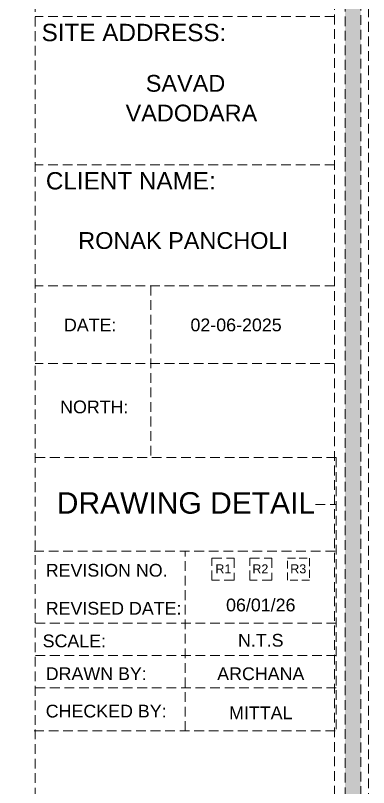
# Model space of a CAD drawing. Header units: millimetres. Extents: x 56222 to 3066687, y -650199 to -121287.
# Drawn here: x 141188 to 141224.4, y -184196.9 to -184117.3 of the extents above; entities that cross this region are included whole.
import ezdxf
from ezdxf.enums import TextEntityAlignment as Align

# ---------------------------------------------------------------- set-up
doc = ezdxf.new("R2010")
doc.units = ezdxf.units.MM
doc.header["$MEASUREMENT"] = 0
doc.linetypes.add('DASHEDX2', pattern=[1.5, 1, -0.5])
doc.layers.add('Dimension', color=10, linetype='DASHEDX2', lineweight=20)
doc.layers.add('NAME PLATE', color=7, linetype='Continuous', lineweight=25)
doc.styles.add('Arial', font='arial.ttf')

# ---------------------------------------------------------------- blocks, each defined once
blk = doc.blocks.new('aggerg')
at = {"layer": 'Dimension', "color": 42, "true_color": 0xd39e00}
blk.add_lwpolyline([(-1.41, 1.41), (1.41, 1.41), (1.41, -1.41), (-1.41, -1.41)], close=True, dxfattribs=at)
at = {"layer": 'NAME PLATE', "lineweight": 0, "insert": (-0.035, 0.624), "char_height": 1.1507, "width": 2.24579, "attachment_point": 2, "style": 'Arial'}
blk.add_mtext('R3', dxfattribs=at)

msp = doc.modelspace()

# ---------------------------------------------------------------- hatches: boundary and pattern name
at = {"layer": 'Dimension', "true_color": 0xd39e00}
h = msp.add_hatch(color=42, dxfattribs=at)
h.paths.add_polyline_path([(140994.012, -184239.845), (141223.59, -184239.845), (141223.59, -184078.25), (140994.012, -184078.25)])
h.paths.add_polyline_path([(140995.623, -184238.233), (141221.978, -184238.233), (141221.978, -184079.862), (140995.623, -184079.862)], flags=16)

# ---------------------------------------------------------------- linework, layer by layer
at = {"layer": 'Dimension', "color": 42, "true_color": 0xd39e00}
for p, q in [((141220.888, -184117.387, 0.238), (141190.039, -184117.387, 0.238)), ((141220.888, -184132.678, 0.238), (141190.039, -184132.678, 0.238)), ((141220.888, -184145.137, 0.238), (141190.039, -184145.137, 0.238)), ((141201.975, -184145.137, 0.238), (141201.975, -184162.847, 0.238)), ((141220.888, -184153.153, 0.238), (141190.039, -184153.153, 0.238)), ((141221.074, -184162.847, 0.238), (141189.944, -184162.847, 0.238)), ((141221.074, -184162.847, 0.238), (141221.074, -184191.043, 0.238)), ((141218.927, -184167.68, 0.238), (141221.074, -184167.68, 0.238)), ((141189.944, -184172.514, 0.238), (141221.074, -184172.514, 0.238)), ((141205.509, -184191.043, 0.238), (141205.509, -184172.514, 0.238)), ((141221.074, -184179.926, 0.238), (141189.944, -184179.926, 0.238)), ((141221.074, -184183.264, 0.238), (141189.944, -184183.264, 0.238)), ((141221.074, -184186.602, 0.238), (141189.944, -184186.602, 0.238)), ((141189.944, -184191.043, 0.238), (141221.074, -184191.043, 0.238))]:
    msp.add_line(p, q, dxfattribs=at)
at = {"layer": 'Dimension', "color": 42, "true_color": 0xd39e00, "elevation": 0.238}
for points in [[(140993.206, -184077.445), (141224.395, -184077.445), (141224.395, -184240.65), (140993.206, -184240.65)], [(140994.012, -184078.25), (141223.59, -184078.25), (141223.59, -184239.845), (140994.012, -184239.845)], [(140995.623, -184079.862), (141221.978, -184079.862), (141221.978, -184238.233), (140995.623, -184238.233)], [(141190.039, -184236.907), (141190.039, -184081.188), (141220.888, -184081.188), (141220.888, -184236.907)], [(141208.265, -184173.231), (141210.536, -184173.231), (141210.536, -184175.503), (141208.265, -184175.503)], [(141212.156, -184173.231), (141214.428, -184173.231), (141214.428, -184175.503), (141212.156, -184175.503)]]:
    msp.add_lwpolyline(points, close=True, dxfattribs=at)

# ---------------------------------------------------------------- block references
at = {"layer": 'NAME PLATE', "xscale": 0.8056114899472958, "yscale": 0.8056114899472958, "zscale": 0.8056114899472958}
msp.add_blockref('aggerg', (141217.183, -184174.367, 0.238), dxfattribs=at)

# ---------------------------------------------------------------- texts
at = {"layer": 'NAME PLATE', "style": 'Arial'}
for s, height, p in [('SITE ADDRESS:', 1.78965, (141200.227, -184119.922, 0.238)), (' SAVAD ', 1.73, (141205.539, -184125.136, 0.156)), ('VADODARA', 1.73, (141206.146, -184128.196, 0.156)), ('CLIENT NAME:', 1.78965, (141199.901, -184135.213, 0.238)), ('RONAK PANCHOLI    ', 1.73003, (141206.638, -184141.342, 0.156)), ('DATE:', 1.315, (141195.718, -184149.838, 0.238)), ('02-06-2025', 1.315, (141210.746, -184149.838, 0.238)), ('NORTH:', 1.315, (141196.138, -184158.292, 0.238)), ('DRAWING DETAIL', 2.21259, (141205.582, -184168.64, 0.238)), ('REVISION NO.', 1.31496, (141197.416, -184175.135, 0.238)), ('REVISED DATE: ', 1.31496, (141198.386, -184179.055, 0.238)), ('SCALE:', 1.315, (141194.086, -184182.419, 0.238)), ('DRAWN BY:', 1.315, (141196.344, -184185.798, 0.238)), ('ARCHANA', 1.315, (141213.292, -184185.803, 0.238)), ('CHECKED BY:', 1.31496, (141197.365, -184189.655, 0.238)), ('MITTAL', 1.315, (141213.292, -184189.83, 0.238))]:
    msp.add_text(s, height=height, dxfattribs=at).set_placement(p, align=Align.CENTER)
for s, p in [('R1', (141208.613, -184174.795, 0.238)), ('R2', (141212.419, -184174.795, 0.238))]:
    msp.add_text(s, height=0.927, dxfattribs=at).set_placement(p)
at = {"layer": 'NAME PLATE', "lineweight": 0, "char_height": 1.315, "attachment_point": 2, "style": 'Arial'}
for s, insert, width in [('06/01/26', (141213.292, -184177.398, 0.238), 11.39563), ('N.T.S', (141213.292, -184181.038, 0.238), 2.56644)]:
    msp.add_mtext(s, dxfattribs=dict(at, insert=insert, width=width))

doc.saveas('drawing.dxf')
